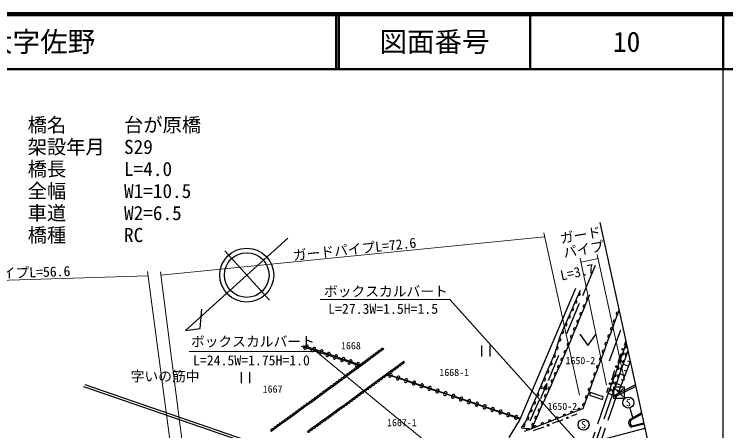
# Model space of a CAD drawing. Units: millimetres, scale not verified. Extents: x 40000 to 680000, y 20000 to 380000.
# Drawn here: x 450322 to 579500, y 304343 to 380000 of the extents above; entities that cross this region are included whole.
import ezdxf
from ezdxf.enums import TextEntityAlignment as Align

# ---------------------------------------------------------------- set-up
doc = ezdxf.new("R2010")
doc.units = ezdxf.units.MM
doc.header["$LTSCALE"] = 1000
doc.linetypes.add('DASHED', pattern=[7.5, 6, -1.5])
for name, color, linetype, lineweight in [('M-BGD', 7, 'Continuous', 25), ('M-BGD-EXST', 7, 'Continuous', 25), ('M-STR-HTXT', 7, 'Continuous', 13), ('M-STR-STRC', 7, 'Continuous', 25), ('M-TTL', 2, 'Continuous', 140), ('M-TTL-BAND', 7, 'Continuous', 25), ('M-TTL-LINE', 7, 'Continuous', 50)]:
    doc.layers.add(name, color=color, linetype=linetype, lineweight=lineweight)
doc.layers.add('M-BMK-HTXT', color=7, linetype='Continuous')
doc.layers.add('M-TTL-TXT', color=7, linetype='Continuous')
doc.styles.add('ＭＳ ゴシック', font='')
doc.styles.get('ＭＳ ゴシック').set_extended_font_data('MS Gothic')

msp = doc.modelspace()

# ---------------------------------------------------------------- linework, layer by layer
at = {"layer": 'M-BGD'}
for p, q in [((556650, 342199), (566224, 298535)), ((499970, 339346), (481398, 322546)), ((488530, 337042), (496658, 328051)), ((552196, 330209), (542100, 306410)), ((552498, 328525), (553102, 329903)), ((551894, 327147), (552498, 328525)), ((554757, 329035), (554178, 327644)), ((551290, 325769), (551894, 327147)), ((554178, 327644), (553600, 326253)), ((484090, 322941), (484372, 326437)), ((550686, 324391), (551290, 325769)), ((553600, 326253), (553022, 324863)), ((560135, 326303), (559628, 324922)), ((550083, 323013), (550686, 324391)), ((553022, 324863), (552443, 323472)), ((559628, 324922), (559121, 323541)), ((549479, 321635), (550083, 323013)), ((552443, 323472), (551865, 322081)), ((559121, 323541), (558615, 322160)), ((481398, 322546), (484090, 322941)), ((551865, 322081), (551287, 320691)), ((558615, 322160), (558108, 320778)), ((549029, 320152), (549479, 321635)), ((551287, 320691), (550708, 319300)), ((558108, 320778), (557601, 319397)), ((561365, 320696), (561035, 319803)), ((503805, 319225), (502466, 319675)), ((502783, 319858), (504112, 319407)), ((505143, 318776), (503805, 319225)), ((504112, 319407), (505441, 318957)), ((517400, 319190), (516916, 318833)), ((548580, 318669), (549029, 320152)), ((550708, 319300), (550130, 317909)), ((557601, 319397), (557094, 318016)), ((561442, 320346), (560974, 319039)), ((506482, 318326), (505143, 318776)), ((505441, 318957), (506771, 318507)), ((507820, 317876), (506482, 318326)), ((506771, 318507), (508100, 318057)), ((509159, 317426), (507820, 317876)), ((508100, 318057), (509429, 317606)), ((515947, 318120), (515463, 317763)), ((516431, 318476), (515947, 318120)), ((516916, 318833), (516431, 318476)), ((547978, 317253), (548580, 318669)), ((550130, 317909), (549541, 316589)), ((557094, 318016), (556587, 316635)), ((560212, 317572), (560541, 318464)), ((560974, 319039), (560507, 317732)), ((561298, 317512), (561772, 318838)), ((510498, 316977), (509159, 317426)), ((509429, 317606), (510758, 317156)), ((511836, 316527), (510498, 316977)), ((510758, 317156), (512088, 316706)), ((513175, 316077), (511836, 316527)), ((512088, 316706), (513417, 316256)), ((514010, 316693), (513526, 316336)), ((514495, 317050), (514010, 316693)), ((514979, 317406), (514495, 317050)), ((515463, 317763), (514979, 317406)), ((520081, 316271), (520570, 316628)), ((520570, 316628), (521058, 316985)), ((547376, 315836), (547978, 317253)), ((549541, 316589), (548952, 315269)), ((556587, 316635), (556080, 315254)), ((560212, 317572), (559883, 316679)), ((559951, 311130), (562184, 316959)), ((560507, 317732), (560040, 316426)), ((560824, 316187), (561298, 317512)), ((561687, 317047), (562150, 316869)), ((512074, 315266), (511589, 314909)), ((512558, 315623), (512074, 315266)), ((513042, 315979), (512558, 315623)), ((513526, 316336), (513042, 315979)), ((518128, 314844), (518616, 315201)), ((518616, 315201), (519104, 315558)), ((519104, 315558), (519593, 315914)), ((519593, 315914), (520081, 316271)), ((546774, 314420), (547376, 315836)), ((548952, 315269), (548363, 313949)), ((556080, 315254), (555573, 313873)), ((559059, 314447), (559389, 315340)), ((560040, 316426), (559573, 315119)), ((560350, 314861), (560824, 316187)), ((560923, 316462), (561857, 316104)), ((561072, 315332), (561498, 315169)), ((510621, 314196), (510137, 313839)), ((511105, 314553), (510621, 314196)), ((511589, 314909), (511105, 314553)), ((516663, 313774), (517151, 314131)), ((517151, 314131), (517639, 314487)), ((517639, 314487), (518128, 314844)), ((519251, 314141), (517821, 314620)), ((517940, 314707), (519367, 314231)), ((520680, 313661), (519251, 314141)), ((519367, 314231), (520793, 313756)), ((546172, 313004), (546774, 314420)), ((548363, 313949), (547774, 312628)), ((559059, 314447), (558730, 313555)), ((559573, 315119), (559106, 313812)), ((559876, 313536), (560350, 314861)), ((560295, 314707), (561190, 314364)), ((463156, 312769), (493997, 302069)), ((508684, 312769), (508200, 312413)), ((509168, 313126), (508684, 312769)), ((509653, 313483), (509168, 313126)), ((510137, 313839), (509653, 313483)), ((514709, 312347), (515197, 312704)), ((515197, 312704), (515686, 313060)), ((515686, 313060), (516174, 313417)), ((516174, 313417), (516663, 313774)), ((522110, 313182), (520680, 313661)), ((520793, 313756), (522219, 313280)), ((523540, 312703), (522110, 313182)), ((522219, 313280), (523646, 312804)), ((524970, 312224), (523540, 312703)), ((523646, 312804), (525072, 312328)), ((545570, 311588), (546172, 313004)), ((547017, 312911), (545835, 310153)), ((547017, 312911), (546268, 311926)), ((547017, 312911), (546820, 311689)), ((547774, 312628), (547185, 311308)), ((555573, 313873), (555066, 312491)), ((559106, 313812), (558639, 312506)), ((563116, 312708), (559236, 310774)), ((559402, 312211), (559876, 313536)), ((559668, 312953), (560523, 312625)), ((560492, 313642), (560859, 313501)), ((492959, 301966), (462950, 312337)), ((506747, 311342), (506263, 310986)), ((507232, 311699), (506747, 311342)), ((507716, 312056), (507232, 311699)), ((508200, 312413), (507716, 312056)), ((513244, 311277), (513732, 311633)), ((513732, 311633), (514221, 311990)), ((514221, 311990), (514709, 312347)), ((526399, 311744), (524970, 312224)), ((525072, 312328), (526499, 311852)), ((527829, 311265), (526399, 311744)), ((526499, 311852), (527925, 311377)), ((527925, 311377), (529351, 310901)), ((544968, 310172), (545570, 311588)), ((555066, 312491), (554559, 311110)), ((557907, 311323), (558236, 312216)), ((558639, 312506), (558172, 311199)), ((558928, 310885), (559402, 312211)), ((563193, 312359), (559636, 310629)), ((559695, 311794), (560140, 311624)), ((505295, 310272), (504811, 309916)), ((505779, 310629), (505295, 310272)), ((506263, 310986), (505779, 310629)), ((511290, 309849), (511779, 310206)), ((511779, 310206), (512267, 310563)), ((512267, 310563), (512756, 310920)), ((512756, 310920), (513244, 311277)), ((529259, 310786), (527829, 311265)), ((530689, 310307), (529259, 310786)), ((529351, 310901), (530778, 310425)), ((532118, 309827), (530689, 310307)), ((530778, 310425), (532204, 309949)), ((544366, 308756), (544968, 310172)), ((547185, 311308), (546597, 309988)), ((554559, 311110), (554052, 309729)), ((554917, 311310), (554751, 310818)), ((554751, 310818), (557091, 310028)), ((557257, 310520), (554917, 311310)), ((557091, 310028), (557257, 310520)), ((558172, 311199), (558928, 310885)), ((558928, 310885), (559636, 310629)), ((503343, 308846), (502851, 308489)), ((503835, 309202), (503343, 308846)), ((504326, 309559), (503835, 309202)), ((504811, 309916), (504326, 309559)), ((509337, 308422), (509825, 308779)), ((509825, 308779), (510314, 309136)), ((510314, 309136), (510802, 309493)), ((510802, 309493), (511290, 309849)), ((533548, 309348), (532118, 309827)), ((532204, 309949), (533630, 309473)), ((534978, 308869), (533548, 309348)), ((533630, 309473), (535057, 308998)), ((536408, 308390), (534978, 308869)), ((535057, 308998), (536483, 308522)), ((543763, 307340), (544366, 308756)), ((546597, 309988), (546008, 308668)), ((554052, 309729), (553545, 308348)), ((501867, 307776), (501375, 307419)), ((502359, 308132), (501867, 307776)), ((502851, 308489), (502359, 308132)), ((507872, 307352), (508360, 307709)), ((508360, 307709), (508849, 308066)), ((508849, 308066), (509337, 308422)), ((537837, 307910), (536408, 308390)), ((536483, 308522), (537910, 308046)), ((539267, 307431), (537837, 307910)), ((537910, 308046), (539336, 307570)), ((539336, 307570), (540762, 307094)), ((546008, 308668), (545419, 307348)), ((552215, 307827), (550884, 307306)), ((553545, 308348), (552215, 307827)), ((562088, 306378), (564226, 307646)), ((499900, 306349), (499408, 305992)), ((500392, 306705), (499900, 306349)), ((500883, 307062), (500392, 306705)), ((501375, 307419), (500883, 307062)), ((505944, 305957), (506426, 306305)), ((506426, 306305), (506908, 306654)), ((506908, 306654), (507390, 307003)), ((507390, 307003), (507872, 307352)), ((540697, 306952), (539267, 307431)), ((542100, 306410), (540119, 303106)), ((542127, 306473), (540697, 306952)), ((540762, 307094), (542189, 306619)), ((543161, 305923), (543763, 307340)), ((545419, 307348), (544830, 306027)), ((548222, 306265), (546891, 305744)), ((549553, 306786), (548222, 306265)), ((549006, 306025), (550002, 306407)), ((550884, 307306), (549553, 306786)), ((552491, 307360), (551495, 306979)), ((564283, 307388), (562397, 306314)), ((497932, 304922), (497440, 304565)), ((498424, 305279), (497932, 304922)), ((498916, 305635), (498424, 305279)), ((499408, 305992), (498916, 305635)), ((504016, 304561), (504498, 304910)), ((504498, 304910), (504980, 305259)), ((504980, 305259), (505462, 305608)), ((505462, 305608), (505944, 305957)), ((542430, 304866), (543161, 305923)), ((542430, 304866), (544241, 304707)), ((545560, 305223), (544229, 304703)), ((544830, 306027), (544241, 304707)), ((545521, 304691), (546517, 305072)), ((546891, 305744), (545560, 305223)), ((549006, 306025), (548010, 305644)), ((564685, 305552), (562408, 304980)), ((562547, 305257), (564630, 305807)), ((497440, 304565), (496948, 304209)), ((503534, 304212), (504016, 304561)), ((544229, 304703), (542898, 304182)), ((545521, 304691), (544525, 304310))]:
    msp.add_line(p, q, dxfattribs=at)
at = {"layer": 'M-BGD', "linetype": 'DASHED'}
for p, q in [((550659, 321987), (556171, 335217)), ((560382, 322602), (558137, 316420)), ((547312, 313455), (549163, 318049)), ((558172, 311199), (549277, 285516)), ((549941, 285299), (558928, 310885)), ((550867, 284998), (559636, 310629)), ((544013, 306149), (545711, 309964))]:
    msp.add_line(p, q, dxfattribs=at)
at = {"layer": 'M-BGD'}
for centre, radius in [((492531, 332617), 4901), ((492531, 332617), 4056), ((560788, 319134), 150), ((560788, 319134), 99), ((560788, 319134), 49), ((559636, 316010), 150), ((559636, 316010), 99), ((559636, 316010), 49), ((558483, 312885), 150), ((558483, 312885), 99), ((558483, 312885), 49), ((550749, 306693), 150), ((550749, 306693), 99), ((550749, 306693), 49), ((547264, 305358), 150), ((547264, 305358), 99), ((547264, 305358), 49)]:
    msp.add_circle(centre, radius, dxfattribs=at)
for centre, radius, start, end in [((552841, 329196), 255, 236.12389, 76.55848), ((554426, 328357), 255, 57.26067, 257.57756), ((552237, 327818), 255, 236.1245, 76.55695), ((553848, 326966), 255, 57.26102, 257.57598), ((551633, 326440), 255, 236.12305, 76.55632), ((553269, 325575), 255, 57.26029, 257.5767), ((559835, 325630), 250, 58.36808, 261.32194), ((551030, 325062), 255, 236.12229, 76.55707), ((552691, 324185), 255, 57.26067, 257.57756), ((559328, 324249), 250, 58.36675, 261.32466), ((550426, 323684), 255, 236.12203, 76.55943), ((552113, 322794), 255, 57.26251, 257.5766), ((558821, 322867), 250, 58.36967, 261.32255), ((549822, 322306), 255, 236.12561, 76.55676), ((551534, 321403), 255, 57.26102, 257.57598), ((558314, 321486), 250, 58.36693, 261.32229), ((549291, 320882), 261, 244.58866, 81.69326), ((503117, 319396), 242, 147.65598, 355.20082), ((503466, 319688), 241, 327.17337, 175.40443), ((504456, 318946), 242, 147.65602, 355.20155), ((504796, 319238), 241, 327.17406, 175.40142), ((517158, 319011), 301, 36.51106, 216.24667), ((548842, 319399), 261, 244.58976, 81.6928), ((550956, 320013), 255, 57.26092, 257.5752), ((557807, 320105), 250, 58.36791, 261.32431), ((561265, 319672), 239, 235.58555, 85.0703), ((505794, 318496), 242, 147.65778, 355.19979), ((506125, 318788), 241, 327.17528, 175.40098), ((507133, 318046), 242, 147.65432, 355.20017), ((507454, 318337), 241, 327.17396, 175.40383), ((508783, 317887), 241, 327.17406, 175.40142), ((515221, 317584), 301, 36.51106, 216.24667), ((515705, 317941), 301, 36.51126, 216.2438), ((516190, 318297), 301, 36.51183, 216.24477), ((516674, 318654), 301, 36.51013, 216.24493), ((548316, 317945), 260, 238.01997, 75.91404), ((550378, 318622), 255, 57.26251, 257.5766), ((557301, 318724), 250, 58.36967, 261.32255), ((560798, 318365), 239, 235.58719, 85.071), ((561480, 318195), 242, 56.3744, 264.27179), ((508471, 317597), 242, 147.65778, 355.19979), ((509810, 317147), 242, 147.65778, 355.19979), ((510113, 317437), 241, 327.17528, 175.40098), ((511148, 316697), 242, 147.65422, 355.20258), ((511442, 316987), 241, 327.17396, 175.40383), ((512771, 316537), 241, 327.17396, 175.40383), ((513769, 316514), 301, 36.51049, 216.2457), ((514253, 316871), 301, 36.51183, 216.24477), ((514737, 317227), 301, 36.51126, 216.2438), ((520324, 316452), 302, 216.60533, 35.69068), ((520812, 316808), 302, 216.60456, 35.69257), ((547714, 316529), 260, 238.02179, 75.91309), ((549787, 317271), 247, 53.49617, 258.42384), ((556794, 317343), 250, 58.36791, 261.32431), ((560331, 317059), 239, 235.58555, 85.0703), ((561006, 316869), 242, 56.37614, 264.27005), ((511832, 315087), 301, 36.51013, 216.24493), ((512316, 315444), 301, 36.51106, 216.24667), ((512487, 316247), 242, 147.65778, 355.19979), ((512800, 315801), 301, 36.51126, 216.2438), ((513284, 316157), 301, 36.51069, 216.2459), ((518370, 315025), 302, 216.60666, 35.692), ((518859, 315381), 302, 216.60533, 35.69068), ((519347, 315738), 302, 216.60456, 35.69257), ((519836, 316095), 302, 216.6063, 35.69124), ((547112, 315113), 260, 238.02179, 75.91309), ((549198, 315951), 247, 53.49693, 258.42308), ((556287, 315962), 250, 58.36967, 261.32255), ((559864, 315752), 239, 235.58719, 85.071), ((560532, 315544), 242, 56.3744, 264.27179), ((509895, 313660), 301, 36.51126, 216.2438), ((510379, 314017), 301, 36.51106, 216.24667), ((510863, 314374), 301, 36.51126, 216.2438), ((511348, 314730), 301, 36.51183, 216.24477), ((516905, 313954), 302, 216.60456, 35.69257), ((517394, 314311), 302, 216.60533, 35.69068), ((517882, 314668), 302, 216.60688, 35.68914), ((518521, 314338), 255, 151.37859, 351.55975), ((518668, 314512), 255, 331.30147, 171.80405), ((519951, 313859), 255, 151.37859, 351.55975), ((520094, 314037), 255, 331.30147, 171.80405), ((546510, 313696), 260, 238.01997, 75.91404), ((548609, 314630), 247, 53.49693, 258.42308), ((555780, 314580), 250, 58.36808, 261.32194), ((559397, 314445), 239, 235.58719, 85.071), ((560058, 314218), 242, 56.37318, 264.27218), ((508442, 312590), 301, 36.51069, 216.2459), ((508927, 312947), 301, 36.51049, 216.2457), ((509411, 313304), 301, 36.51183, 216.24477), ((514952, 312527), 302, 216.60743, 35.69012), ((515440, 312884), 302, 216.60456, 35.69257), ((515929, 313241), 302, 216.60533, 35.69068), ((516417, 313597), 302, 216.60743, 35.69012), ((521381, 313379), 255, 151.37859, 351.55975), ((521521, 313561), 255, 331.29968, 171.80584), ((522811, 312900), 255, 151.37859, 351.55975), ((522947, 313085), 255, 331.30147, 171.80405), ((524373, 312609), 255, 331.29968, 171.80584), ((548020, 313310), 247, 53.49693, 258.42308), ((555273, 313199), 250, 58.36791, 261.32431), ((558930, 313139), 239, 235.58555, 85.0703), ((559585, 312893), 242, 56.37614, 264.27005), ((506506, 311164), 301, 36.51183, 216.24477), ((506990, 311520), 301, 36.51013, 216.24493), ((507474, 311877), 301, 36.51106, 216.24667), ((507958, 312234), 301, 36.51126, 216.2438), ((513487, 311457), 302, 216.60533, 35.69068), ((513975, 311814), 302, 216.60456, 35.69257), ((514463, 312170), 302, 216.60575, 35.69026), ((524240, 312421), 255, 151.37859, 351.55975), ((525670, 311942), 255, 151.37859, 351.55975), ((525800, 312133), 255, 331.30147, 171.80405), ((527100, 311462), 255, 151.37746, 351.56015), ((527226, 311658), 255, 331.29985, 171.8035), ((528652, 311182), 255, 331.30147, 171.80405), ((545908, 312280), 260, 238.02152, 75.91542), ((547431, 311990), 247, 53.49617, 258.42384), ((554766, 311818), 250, 58.36967, 261.32255), ((558463, 311832), 239, 235.58657, 85.07162), ((559111, 311568), 242, 56.3744, 264.27179), ((504569, 309737), 301, 36.51183, 216.24477), ((505053, 310093), 301, 36.51126, 216.2438), ((505537, 310450), 301, 36.51106, 216.24667), ((506022, 310807), 301, 36.51126, 216.2438), ((511533, 310030), 302, 216.6063, 35.69124), ((512022, 310387), 302, 216.60533, 35.69068), ((512510, 310743), 302, 216.60456, 35.69257), ((512998, 311100), 302, 216.6063, 35.69124), ((528530, 310983), 255, 151.37859, 351.55975), ((529960, 310504), 255, 151.37842, 351.56208), ((530079, 310706), 255, 331.30087, 171.80465), ((531389, 310025), 255, 151.37859, 351.55975), ((531505, 310230), 255, 331.29968, 171.80584), ((545306, 310864), 260, 238.02179, 75.91309), ((546842, 310670), 247, 53.49617, 258.42384), ((554259, 310437), 250, 58.36791, 261.32431), ((503099, 308664), 304, 36.66867, 215.22842), ((503591, 309021), 304, 36.66944, 215.22875), ((504083, 309378), 304, 36.66735, 215.22932), ((509580, 308603), 302, 216.60743, 35.69012), ((510068, 308960), 302, 216.60456, 35.69257), ((510556, 309316), 302, 216.60533, 35.69068), ((511045, 309673), 302, 216.60611, 35.69103), ((532819, 309545), 255, 151.37859, 351.55975), ((532932, 309754), 255, 331.30147, 171.80405), ((534249, 309066), 255, 151.37859, 351.55975), ((534358, 309279), 255, 331.29968, 171.80584), ((535784, 308803), 255, 331.30147, 171.80405), ((544704, 309448), 260, 238.01997, 75.91404), ((546253, 309350), 247, 53.49617, 258.42384), ((553752, 309056), 250, 58.36675, 261.32466), ((501132, 307237), 304, 36.66944, 215.22875), ((501623, 307594), 304, 36.66812, 215.22744), ((502115, 307951), 304, 36.6679, 215.2303), ((502607, 308307), 304, 36.6679, 215.2303), ((508115, 307532), 302, 216.60743, 35.69012), ((508603, 307889), 302, 216.60456, 35.69257), ((509091, 308246), 302, 216.60533, 35.69068), ((535679, 308587), 255, 151.37859, 351.55975), ((537108, 308108), 255, 151.37746, 351.56015), ((537211, 308327), 255, 331.29985, 171.8035), ((538538, 307628), 255, 151.37859, 351.55975), ((538637, 307851), 255, 331.29968, 171.80584), ((540063, 307375), 255, 331.30147, 171.80405), ((544102, 308032), 260, 238.02325, 75.91368), ((545665, 308029), 247, 53.49617, 258.42384), ((551529, 307618), 245, 8.2676, 214.4718), ((552860, 308139), 245, 8.26969, 214.47282), ((499656, 306167), 304, 36.66867, 215.22842), ((500148, 306524), 304, 36.6679, 215.2303), ((500640, 306881), 304, 36.6679, 215.2303), ((506186, 306129), 298, 215.41692, 36.38634), ((506668, 306478), 298, 215.41904, 36.38578), ((507150, 306827), 298, 215.41981, 36.38387), ((507632, 307176), 298, 215.41959, 36.38367), ((539968, 307149), 255, 151.37859, 351.55975), ((541398, 306670), 255, 151.37859, 351.55975), ((541490, 306899), 255, 331.29968, 171.80584), ((543500, 306616), 260, 238.02179, 75.91309), ((545076, 306709), 247, 53.49669, 258.42549), ((547536, 306056), 245, 8.27001, 214.47163), ((548867, 306577), 245, 8.2676, 214.4718), ((550198, 307098), 245, 8.2676, 214.4718), ((562736, 305791), 875, 137.81676, 247.98081), ((562769, 305828), 612, 127.35407, 248.74432), ((497688, 304741), 304, 36.6679, 215.2303), ((498180, 305097), 304, 36.66867, 215.22842), ((498672, 305454), 304, 36.66735, 215.22932), ((499164, 305811), 304, 36.6679, 215.2303), ((504259, 304733), 298, 215.41904, 36.38578), ((504741, 305082), 298, 215.41692, 36.38634), ((505223, 305431), 298, 215.41981, 36.38387), ((505705, 305780), 298, 215.42016, 36.38466), ((542856, 305353), 227, 216.43086, 74.26625), ((544487, 305389), 247, 53.49839, 258.42379), ((544874, 305015), 245, 8.2666, 214.47367), ((546205, 305535), 245, 8.2676, 214.4718), ((497197, 304384), 304, 36.6679, 215.2303), ((503777, 304385), 298, 215.42016, 36.38466), ((543543, 304494), 245, 8.2666, 214.47367)]:
    msp.add_arc(centre, radius, start, end, dxfattribs=at)
at = {"layer": 'M-BGD-EXST'}
for p, q in [((552979, 321860), (554479, 319860)), ((554479, 319860), (555979, 321860)), ((535137, 319810), (535137, 317810)), ((536637, 319810), (536637, 317810)), ((491507, 314976), (491507, 312976)), ((493007, 314976), (493007, 312976)), ((561121, 312278), (559121, 312278)), ((559121, 312278), (559121, 310278)), ((559371, 310528), (560871, 312028)), ((559371, 312028), (560871, 310528)), ((561121, 310278), (561121, 312278)), ((559121, 310278), (561121, 310278)), ((562095, 308463), (562657, 306589))]:
    msp.add_line(p, q, dxfattribs=at)
for centre in [(561807, 309473), (553681, 305437)]:
    msp.add_circle(centre, 1000, dxfattribs=at)
at = {"layer": 'M-STR-HTXT'}
for p, q in [((546450, 340269), (552975, 310793)), ((476967, 332631), (546607, 339557)), ((561086, 313565), (556179, 336355)), ((553089, 335691), (557876, 312602)), ((553233, 334995), (556333, 335640)), ((474606, 332482), (385707, 329791)), ((474501, 333272), (480234, 290086)), ((482333, 290296), (476894, 333203)), ((505873, 328158), (529422, 328158)), ((529422, 328158), (554314, 300481)), ((505122, 318749), (482057, 318749)), ((534616, 294529), (505122, 318749))]:
    msp.add_line(p, q, dxfattribs=at)
at = {"layer": 'M-STR-STRC'}
msp.add_line((543350, 299215), (564843, 304833), dxfattribs=at)
at = {"layer": 'M-TTL'}
msp.add_line((680000, 380000), (40000, 380000), dxfattribs=at)
at = {"layer": 'M-TTL-BAND'}
msp.add_line((579000, 20000), (579000, 370000), dxfattribs=at)
at = {"layer": 'M-TTL-LINE'}
for p, q in [((508747, 380000), (508747, 370000)), ((509247, 380000), (509247, 370000)), ((543997, 380000), (543997, 370000)), ((579000, 380000), (579000, 370000)), ((40000, 370000), (680000, 370000))]:
    msp.add_line(p, q, dxfattribs=at)

# ---------------------------------------------------------------- texts
at = {"layer": 'M-BGD-EXST', "style": 'ＭＳ ゴシック'}
for p in [(561807, 309473), (553681, 305437)]:
    msp.add_text('S', height=1320, dxfattribs=at).set_placement(p, align=Align.MIDDLE_CENTER)
at = {"layer": 'M-BMK-HTXT', "style": 'ＭＳ ゴシック'}
for s, height, p in [('1668', 1320, (511445, 319797)), ('1650-2', 1320, (553097, 317091)), ('字いの筋中', 1833, (477713, 314235)), ('1668-1', 1320, (530194, 314952)), ('1667', 1320, (497225, 311932)), ('1650-2', 1320, (549825, 308786)), ('1667-1', 1320, (520694, 305829))]:
    msp.add_text(s, height=height, dxfattribs=at).set_placement(p, align=Align.MIDDLE_CENTER)
at = {"layer": 'M-STR-HTXT', "style": 'ＭＳ ゴシック'}
for s, p in [('橋名\u3000\u3000\u3000台が原橋', (452752, 361181)), ('架設年月\u3000S29', (452752, 357181)), ('橋長\u3000\u3000\u3000L=4.0', (452752, 353181)), ('全幅\u3000\u3000\u3000W1=10.5', (452752, 349181)), ('車道\u3000\u3000\u3000W2=6.5', (452752, 345181)), ('橋種\u3000\u3000\u3000RC', (452752, 341181))]:
    msp.add_text(s, height=2566, dxfattribs=at).set_placement(p, align=Align.TOP_LEFT)
for s, rotation, p in [('ガード', 9.78, (553126, 339902)), ('ガードパイプL=72.6', 5.964, (512107, 337356)), ('パイプ', 10.176, (553688, 337317)), ('L=3.7', 11.889, (552527, 333158)), ('ガードパイプL=56.6', 1.874, (449282, 332999))]:
    msp.add_text(s, height=1833, rotation=rotation, dxfattribs=at).set_placement(p, align=Align.MIDDLE_CENTER)
for s, p in [('ボックスカルバート', (517801, 329664)), ('L=27.3W=1.5H=1.5', (517296, 326502)), ('ボックスカルバート', (493647, 320558)), ('L=24.5W=1.75H=1.0', (493394, 317144))]:
    msp.add_text(s, height=1833, dxfattribs=at).set_placement(p, align=Align.MIDDLE_CENTER)
at = {"layer": 'M-TTL-TXT', "style": 'ＭＳ ゴシック'}
msp.add_text('防府市大字植松\u3000大字佐野', height=3666, dxfattribs=at).set_placement((405024, 375000), align=Align.MIDDLE_LEFT)
for s, p in [('図面番号', (526622, 375000)), ('10', (561497, 375000))]:
    msp.add_text(s, height=3666, dxfattribs=at).set_placement(p, align=Align.MIDDLE_CENTER)

doc.saveas('drawing.dxf')
